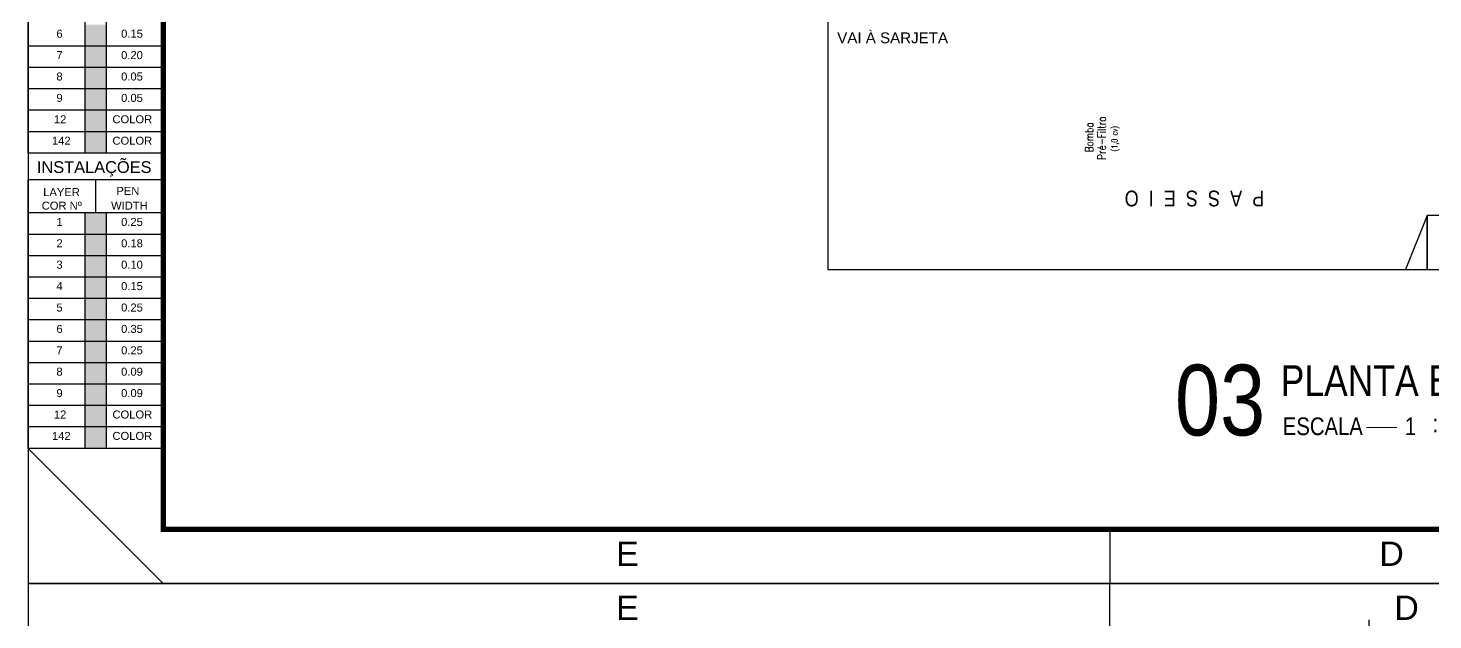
# Model space of a CAD drawing. Header units: millimetres. Extents: x 3923 to 4007, y 744 to 982.
# Drawn here: x 3923.03 to 3949, y 802.71 to 813.66 of the extents above; entities that cross this region are included whole.
import ezdxf
from ezdxf.enums import TextEntityAlignment as Align

# ---------------------------------------------------------------- set-up
doc = ezdxf.new("R2010")
doc.units = ezdxf.units.MM
doc.header["$LTSCALE"] = 20
for name, color, linetype in [('A-PEN-R', 1, 'Continuous'), ('E-txt-g', 3, 'Continuous'), ('E-TXT-Y', 2, 'Continuous'), ('HIDROSSANITÁRIO', 8, 'Continuous'), ('OITI_AF_TEXTOS INDICAÇÕES', 2, 'Continuous'), ("PRANCHA - PROJETU'S", 7, 'Continuous'), ('TEXTO', 3, 'Continuous')]:
    doc.layers.add(name, color=color, linetype=linetype)
doc.layers.add('E-Txt-W', color=7, linetype='Continuous', lineweight=20)
doc.styles.add('ARIAL', font='arial.ttf', dxfattribs={"height": 2})
doc.styles.add('F2', font='ARIALN.TTF')
doc.styles.add('REG60', font='romans.shx', dxfattribs={"width": 0.8, "height": 0.15})
doc.styles.add('REG80', font='romans.shx', dxfattribs={"width": 0.8, "height": 0.2})
doc.styles.get("Standard").update_dxf_attribs({"font": 'arial.ttf'})

# ---------------------------------------------------------------- blocks, each defined once
blk = doc.blocks.new('ADFSGASDFG')
at = {"layer": "PRANCHA - PROJETU'S"}
h = blk.add_hatch(color=1, dxfattribs=at)
h.set_gradient(color1=(255, 0, 255), color2=(255, 0, 255), tint=1)
h.paths.add_polyline_path([(278.03, 58.285), (277.634, 58.285), (277.634, 57.889), (278.03, 57.889)])
h = blk.add_hatch(color=1, dxfattribs=at)
h.set_gradient(color1=(255, 255, 255), tint=1)
h.paths.add_polyline_path([(278.03, 57.889), (277.634, 57.889), (277.634, 57.493), (278.03, 57.493)])
h = blk.add_hatch(color=1, dxfattribs=at)
h.set_gradient(color1=(128, 128, 128), color2=(128, 128, 128), tint=1)
h.paths.add_polyline_path([(278.03, 57.493), (277.634, 57.493), (277.634, 57.097), (278.03, 57.097)])
h = blk.add_hatch(color=1, dxfattribs=at)
h.set_gradient(color1=(192, 192, 192), color2=(192, 192, 192), tint=1)
h.paths.add_polyline_path([(278.03, 57.097), (277.634, 57.097), (277.634, 56.701), (278.03, 56.701)])
h = blk.add_hatch(color=1, dxfattribs=at)
h.set_gradient(color1=(204, 0, 0), color2=(204, 0, 0), tint=1)
h.paths.add_polyline_path([(278.03, 56.305), (278.03, 56.701), (277.634, 56.701), (277.634, 56.305)])
h = blk.add_hatch(color=1, dxfattribs=at)
h.set_gradient(color1=(0, 153, 204), color2=(0, 153, 204), tint=1)
h.paths.add_polyline_path([(278.03, 56.305), (277.634, 56.305), (277.634, 55.909), (278.03, 55.909)])
h = blk.add_hatch(color=1, dxfattribs=at)
h.set_gradient(color1=(255, 0, 0), color2=(255, 0, 0), tint=1)
h.paths.add_polyline_path([(278.03, 54.802), (277.634, 54.802), (277.634, 54.406), (278.03, 54.406)])
h = blk.add_hatch(color=1, dxfattribs=at)
h.set_gradient(color1=(255, 255, 0), color2=(255, 255, 0), tint=1)
h.paths.add_polyline_path([(278.03, 54.01), (278.03, 54.406), (277.634, 54.406), (277.634, 54.01)])
h = blk.add_hatch(color=1, dxfattribs=at)
h.set_gradient(color1=(0, 255, 0), color2=(0, 255, 0), tint=1)
h.paths.add_polyline_path([(278.03, 54.01), (277.634, 54.01), (277.634, 53.614), (278.03, 53.614)])
h = blk.add_hatch(color=1, dxfattribs=at)
h.set_gradient(color1=(0, 255, 255), color2=(0, 255, 255), tint=1)
h.paths.add_polyline_path([(278.03, 53.614), (277.634, 53.614), (277.634, 53.218), (278.03, 53.218)])
h = blk.add_hatch(color=1, dxfattribs=at)
h.set_gradient(color1=(0, 0, 255), color2=(0, 0, 255), tint=1)
h.paths.add_polyline_path([(278.03, 53.218), (277.634, 53.218), (277.634, 52.822), (278.03, 52.822)])
h = blk.add_hatch(color=1, dxfattribs=at)
h.set_gradient(color1=(255, 0, 255), color2=(255, 0, 255), tint=1)
h.paths.add_polyline_path([(278.03, 52.822), (277.634, 52.822), (277.634, 52.426), (278.03, 52.426)])
h = blk.add_hatch(color=1, dxfattribs=at)
h.set_gradient(color1=(255, 255, 255), tint=1)
h.paths.add_polyline_path([(278.03, 52.426), (277.634, 52.426), (277.634, 52.03), (278.03, 52.03)])
h = blk.add_hatch(color=1, dxfattribs=at)
h.set_gradient(color1=(128, 128, 128), color2=(128, 128, 128), tint=1)
h.paths.add_polyline_path([(278.03, 52.03), (277.634, 52.03), (277.634, 51.634), (278.03, 51.634)])
h = blk.add_hatch(color=1, dxfattribs=at)
h.set_gradient(color1=(192, 192, 192), color2=(192, 192, 192), tint=1)
h.paths.add_polyline_path([(278.03, 51.634), (277.634, 51.634), (277.634, 51.238), (278.03, 51.238)])
h = blk.add_hatch(color=1, dxfattribs=at)
h.set_gradient(color1=(204, 0, 0), color2=(204, 0, 0), tint=1)
h.paths.add_polyline_path([(278.03, 50.842), (278.03, 51.238), (277.634, 51.238), (277.634, 50.842)])
h = blk.add_hatch(color=1, dxfattribs=at)
h.set_gradient(color1=(0, 153, 204), color2=(0, 153, 204), tint=1)
h.paths.add_polyline_path([(278.03, 50.842), (277.634, 50.842), (277.634, 50.446), (278.03, 50.446)])
at = {"layer": "PRANCHA - PROJETU'S", "color": 1}
for p, q in [((360.678, 107.346), (276.578, 107.346)), ((276.578, 107.346), (276.578, 47.946)), ((296.578, 106.346), (296.578, 107.346)), ((279.078, 47.946), (276.578, 50.446)), ((296.578, 48.946), (296.578, 47.946)), ((276.578, 47.946), (360.678, 47.946))]:
    blk.add_line(p, q, dxfattribs=at)
at = {"layer": "PRANCHA - PROJETU'S"}
for p, q in [((276.578, 55.909), (276.578, 61.272)), ((279.086, 60.876), (279.086, 55.909)), ((277.634, 55.909), (277.634, 60.265)), ((278.03, 55.909), (278.03, 60.265)), ((279.086, 57.889), (276.578, 57.889)), ((279.086, 57.493), (276.578, 57.493)), ((279.086, 57.097), (276.578, 57.097)), ((279.086, 56.701), (276.578, 56.701)), ((279.086, 56.305), (276.578, 56.305)), ((279.086, 55.909), (276.578, 55.909)), ((279.086, 55.413), (276.578, 55.413)), ((276.578, 50.446), (276.578, 55.413)), ((277.832, 54.802), (277.832, 55.413)), ((279.086, 55.413), (279.086, 50.446)), ((279.086, 54.802), (276.578, 54.802)), ((277.634, 50.446), (277.634, 54.802)), ((278.03, 50.446), (278.03, 54.802)), ((279.086, 54.406), (276.578, 54.406)), ((279.086, 54.01), (276.578, 54.01)), ((279.086, 53.614), (276.578, 53.614)), ((279.086, 53.218), (276.578, 53.218)), ((279.086, 52.822), (276.578, 52.822)), ((279.086, 52.426), (276.578, 52.426)), ((279.086, 52.03), (276.578, 52.03)), ((279.086, 51.634), (276.578, 51.634)), ((279.086, 51.238), (276.578, 51.238)), ((279.086, 50.842), (276.578, 50.842)), ((279.086, 50.446), (276.578, 50.446))]:
    blk.add_line(p, q, dxfattribs=at)
at = {"layer": "PRANCHA - PROJETU'S", "color": 4, "const_width": 0.1}
blk.add_lwpolyline([(279.078, 106.346), (359.678, 106.346), (359.678, 48.946), (279.078, 48.946)], close=True, dxfattribs=at)
at = {"layer": "PRANCHA - PROJETU'S", "color": 50, "linetype": 'Continuous', "style": 'ARIAL'}
for s, p in [('E', (287.661, 106.896)), ('D', (302.065, 106.896)), ('E', (287.661, 48.496)), ('D', (301.788, 48.496))]:
    blk.add_text(s, height=0.45, dxfattribs=at).set_placement(p, align=Align.MIDDLE)
at = {"layer": "PRANCHA - PROJETU'S", "style": 'ARIAL'}
for s, height, p in [('6', 0.148, (277.102, 58.193)), ('0.15', 0.1479, (278.298, 58.193)), ('7', 0.148, (277.102, 57.797)), ('0.20', 0.1479, (278.298, 57.797)), ('8', 0.148, (277.102, 57.401)), ('0.05', 0.1479, (278.298, 57.401)), ('9', 0.148, (277.102, 57.005)), ('0.05', 0.1479, (278.298, 57.005)), ('12', 0.1479, (277.055, 56.609)), ('COLOR', 0.1479, (278.138, 56.609)), ('142', 0.1479, (277.02, 56.213)), ('COLOR', 0.1479, (278.138, 56.213)), ('LAYER', 0.1479, (276.858, 55.261)), ('PEN', 0.1479, (278.211, 55.284)), ('COR Nº', 0.1479, (276.83, 55.011)), ('WIDTH', 0.1479, (278.113, 55.011)), ('1', 0.148, (277.102, 54.71)), ('0.25', 0.1479, (278.298, 54.71)), ('2', 0.148, (277.102, 54.314)), ('0.18', 0.1479, (278.298, 54.314)), ('3', 0.148, (277.102, 53.918)), ('0.10', 0.1479, (278.298, 53.918)), ('4', 0.148, (277.102, 53.522)), ('0.15', 0.1479, (278.298, 53.522)), ('5', 0.148, (277.102, 53.126)), ('0.25', 0.1479, (278.298, 53.126)), ('6', 0.148, (277.102, 52.73)), ('0.35', 0.1479, (278.298, 52.73)), ('7', 0.148, (277.102, 52.334)), ('0.25', 0.1479, (278.298, 52.334)), ('8', 0.148, (277.102, 51.938)), ('0.09', 0.1479, (278.298, 51.938)), ('9', 0.148, (277.102, 51.542)), ('0.09', 0.1479, (278.298, 51.542)), ('12', 0.1479, (277.055, 51.146)), ('COLOR', 0.1479, (278.138, 51.146)), ('142', 0.1479, (277.02, 50.75)), ('COLOR', 0.1479, (278.138, 50.75))]:
    blk.add_text(s, height=height, dxfattribs=at).set_placement(p, align=Align.TOP_LEFT)
at = {"layer": "PRANCHA - PROJETU'S", "color": 2, "style": 'ARIAL'}
blk.add_text('INSTALAÇÕES', height=0.21676, dxfattribs=at).set_placement((276.74, 55.759), align=Align.TOP_LEFT)
blk = doc.blocks.new('TXT-AMB75')
at = {"layer": 'E-txt-g', "style": 'REG80', "width": 0.8, "flags": 8}
blk.add_attdef('TXT', text='', height=0.2, dxfattribs=at).set_placement((0.005, 0.296), align=Align.CENTER)
at = {"layer": 'E-Txt-W', "style": 'REG60', "width": 0.8, "flags": 8}
blk.add_attdef('TXT', text='', height=0.15, dxfattribs=at).set_placement((0.005, 0.027), align=Align.CENTER)
blk = doc.blocks.new('IND_DES')
at = {"layer": 'E-Txt-W', "color": 7}
blk.add_line((0.0269, -0.2428), (0.1984, -0.2428), dxfattribs=at)
at = {"layer": 'E-txt-g', "color": 7, "style": 'F2'}
for s, p in [('ESCALA', (-0.4463, -0.2864)), ('1', (0.2426, -0.2864)), (':', (0.3988, -0.2706))]:
    blk.add_text(s, height=0.1, dxfattribs=at).set_placement(p)
blk.add_attdef('ESCALA', (0.4897, -0.2812), '', height=0.1, dxfattribs=at)
at = {"layer": 'E-Txt-W', "color": 6, "style": 'F2'}
blk.add_attdef('00', text='', height=0.4, dxfattribs=at).set_placement((-0.7083, -0.2881), align=Align.CENTER)
at = {"layer": 'E-TXT-Y', "color": 7, "style": 'F2'}
for tag, p in [('PROJETO', (-0.4563, 0.1829)), ('DESENHO', (-0.4582, -0.0658))]:
    blk.add_attdef(tag, p, '', height=0.175, dxfattribs=at)

msp = doc.modelspace()

# ---------------------------------------------------------------- linework, layer by layer
at = {"layer": 'A-PEN-R'}
msp.add_line((3947.816, 802.711), (3947.816, 754.064), dxfattribs=at)
at = {"layer": 'HIDROSSANITÁRIO', "color": 8, "linetype": 'Continuous'}
for p, q in [((3937.813, 814.197), (3937.813, 809.197)), ((3937.813, 809.197), (3979.813, 809.197))]:
    msp.add_line(p, q, dxfattribs=at)
msp.add_lwpolyline([(3955.298, 809.197), (3954.898, 810.197), (3954.898, 809.197), (3954.898, 810.197), (3948.898, 810.197), (3948.898, 809.197), (3948.898, 810.197), (3948.498, 809.197)], dxfattribs=at)

# ---------------------------------------------------------------- block references
at = {"layer": 'HIDROSSANITÁRIO', "color": 8}
ref = msp.add_blockref('TXT-AMB75', (3944.602, 811.087), dxfattribs=dict(at, xscale=1.458, yscale=1.458, zscale=1.458, rotation=180))
ref.add_attrib('TXT', 'P  A  S  S  E  I  O', dxfattribs={"layer": 'E-txt-g', "color": 2, "height": 0.2916, "rotation": 180, "style": 'F2'}).set_placement((3944.594, 810.655), align=Align.CENTER)
ref = msp.add_blockref('TXT-AMB75', (3944.602, 811.087), dxfattribs=dict(at, xscale=1.458, yscale=1.458, zscale=1.458, rotation=180))
ref.add_attrib('TXT', 'P  A  S  S  E  I  O', dxfattribs={"layer": 'E-txt-g', "color": 2, "height": 0.2916, "rotation": 180, "style": 'F2'}).set_placement((3944.594, 810.655), align=Align.CENTER)
ref = msp.add_blockref('IND_DES', (3947.689, 807.068), dxfattribs=dict(at, xscale=3.272480263815854, yscale=3.272480263815854, zscale=3.272480263815854))
ref.add_attrib('00', '03', dxfattribs={"layer": 'E-Txt-W', "height": 1.309, "style": 'F2'}).set_placement((3945.068, 806.125), align=Align.CENTER)
ref.add_attrib('DESENHO', 'PLANTA BAIXA ESGOTO SANITÁRIO', (3946.189, 806.852), dxfattribs={"layer": 'E-TXT-Y', "color": 2, "height": 0.57268, "style": 'F2'})
ref.add_attrib('ESCALA', '75', (3949.291, 806.147), dxfattribs={"layer": 'E-txt-g', "color": 7, "height": 0.3272, "style": 'F2'})
at = {"layer": "PRANCHA - PROJETU'S", "color": 1}
for p in [(3646.451, 755.44), (3646.451, 696.04)]:
    msp.add_blockref('ADFSGASDFG', p, dxfattribs=at)

# ---------------------------------------------------------------- texts
at = {"layer": 'OITI_AF_TEXTOS INDICAÇÕES', "ltscale": 10, "style": 'REG80', "width": 0.8}
for s, height, p in [('Pré-Filtro', 0.15, (3942.954, 811.625)), ('Bomba', 0.15, (3942.724, 811.641)), ('(1,0 cv)', 0.108, (3943.171, 811.615))]:
    msp.add_text(s, height=height, rotation=90, dxfattribs=at).set_placement(p, align=Align.CENTER)
at = {"layer": 'TEXTO'}
msp.add_text('VAI À SARJETA', height=0.2, dxfattribs=at).set_placement((3939.014, 813.483), align=Align.MIDDLE_CENTER)

doc.saveas('drawing.dxf')
